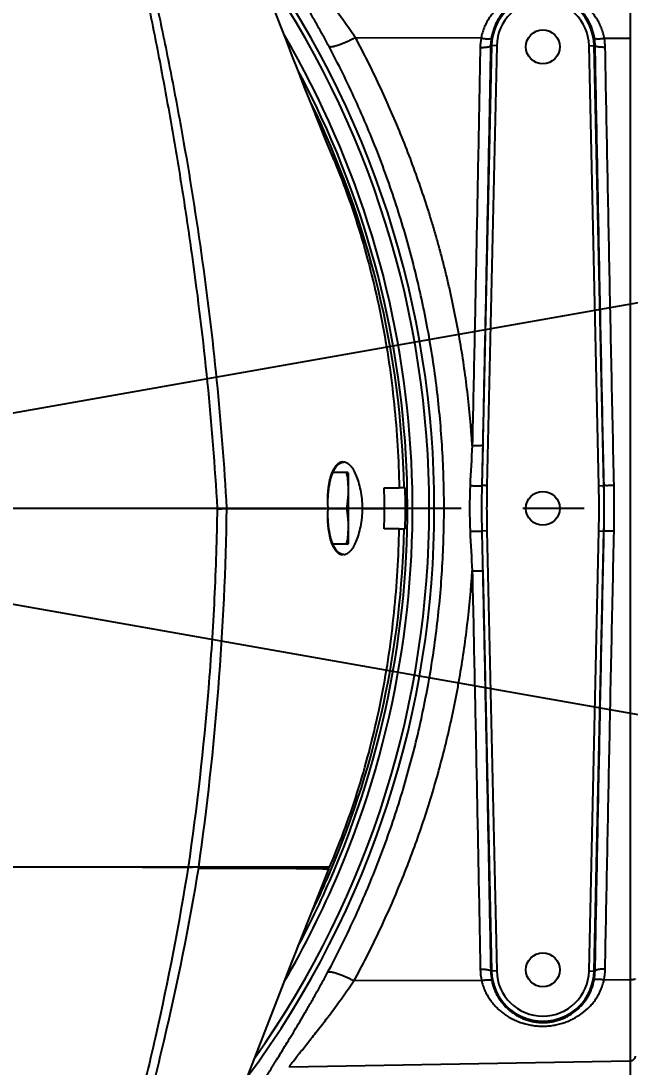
# Model space of a CAD drawing. Header units: millimetres. Extents: x 4086 to 8300, y 123 to 1549.
# Drawn here: x 7741.17 to 7756.03, y 627.6 to 653.1 of the extents above; entities that cross this region are included whole.
import ezdxf

# ---------------------------------------------------------------- set-up
doc = ezdxf.new("R2010")
doc.units = ezdxf.units.MM
doc.linetypes.add('CENTER', pattern=[0.6, 0.375, -0.075, 0.075, -0.075])
for name, color, linetype in [('中心线', 7, 'Continuous'), ('外形图', 7, 'Continuous'), ('尺寸标注', 7, 'Continuous'), ('运动范围', 7, 'Continuous')]:
    doc.layers.add(name, color=color, linetype=linetype)
doc.styles.add('思源黑', font='SourceHanSansCN-Normal.ttf')
doc.dimstyles.new('尺寸标注_1_4比例', dxfattribs={"dimtxt": 7, "dimasz": 6, "dimexe": 2, "dimexo": 1.5, "dimgap": 1, "dimtad": 1, "dimdec": 1, "dimlfac": 4, "dimdsep": 46, "dimtxsty": '思源黑', "dimcen": 0.09, "dimadec": 0, "dimazin": 0, "dimtp": 0.01, "dimtm": 0.01, "dimtfac": 1, "dimtdec": 1, "dimtofl": 0, "dimtmove": 0, "dimatfit": 3, "dimfxl": 1, "dimtolj": 1, "dimarcsym": 0})

# ---------------------------------------------------------------- blocks, each defined once
blk = doc.blocks.new('*D992')
at = {"layer": 'Defpoints', "color": 0}
for p in [(7645.229, 641.211), (7660.171, 641.211), (7727.758, 641.211), (7952.406, 601.599), (7690.663, 584.809)]:
    blk.add_point(p, dxfattribs=at)
at = {"layer": '尺寸标注', "color": 0, "lineweight": -2}
blk.add_line((7661.671, 641.211), (7662.252, 641.211), dxfattribs=at)
blk.add_arc((7727.758, 641.211), 67.507, 185.09413, 344.90587, dxfattribs=at)
at = {"layer": '尺寸标注', "color": 0}
for points in [[(7661.517, 635.261), (7659.519, 635.172), (7660.252, 641.211)], [(7793.912, 623.414), (7791.96, 623.849), (7794.24, 629.488)]]:
    blk.add_solid(points, dxfattribs=at)
at = {"layer": '尺寸标注', "color": 0, "insert": (7727.758, 578.414), "char_height": 7, "attachment_point": 5, "style": '思源黑'}
blk.add_mtext('\\A1;+\\A1;170%%d', dxfattribs=at)
blk = doc.blocks.new('*D993')
at = {"layer": 'Defpoints', "color": 0}
for p in [(7690.62, 697.68), (7952.412, 680.804), (7645.229, 641.211), (7664.809, 641.211), (7727.758, 641.211)]:
    blk.add_point(p, dxfattribs=at)
at = {"layer": '尺寸标注', "color": 0, "lineweight": -2}
blk.add_arc((7727.758, 641.211), 67.588, 15.08339, 174.91199, dxfattribs=at)
at = {"layer": '尺寸标注', "color": 0}
for points in [[(7792.042, 658.581), (7793.994, 659.016), (7794.32, 652.942)], [(7659.438, 647.249), (7661.436, 647.16), (7660.171, 641.211)]]:
    blk.add_solid(points, dxfattribs=at)
at = {"layer": '尺寸标注', "color": 0, "insert": (7727.758, 713.509), "char_height": 7, "attachment_point": 5, "style": '思源黑'}
blk.add_mtext('\\A1;-\\A1;170%%d', dxfattribs=at)

msp = doc.modelspace()

# ---------------------------------------------------------------- linework, layer by layer
at = {"layer": '中心线', "linetype": 'CENTER', "ltscale": 20}
msp.add_line((7979.909, 641.2169), (7475.7605, 641.2169), dxfattribs=at)
at = {"layer": '外形图'}
for p, q in [((7756.0275, 655.6919), (7756.0275, 626.7418)), ((7752.3933, 652.6786), (7749.3298, 652.6887)), ((7756.0275, 652.6666), (7755.4012, 652.6687)), ((7752.6485, 652.4946), (7752.4105, 641.7715)), ((7752.7734, 652.4919), (7752.5354, 641.7688)), ((7752.7734, 652.4919), (7752.6265, 652.4951)), ((7755.0272, 652.4919), (7755.175, 652.4951)), ((7755.2652, 641.7687), (7755.0272, 652.4919)), ((7755.3902, 641.7715), (7755.1522, 652.4946)), ((7752.4317, 642.7569), (7752.4105, 641.7715)), ((7749.1469, 642.0919), (7748.7783, 642.0919)), ((7749.1503, 642.0789), (7749.1469, 642.0919)), ((7749.1503, 642.0789), (7749.1503, 640.3548)), ((7750.0294, 641.7169), (7750.3953, 641.7169)), ((7750.5424, 641.7169), (7750.3953, 641.7169)), ((7755.2652, 641.7687), (7755.3902, 641.7715)), ((7755.3913, 641.7715), (7755.3902, 641.7715)), ((7745.9557, 641.2169), (7735.6624, 641.2169)), ((7746.1835, 641.2169), (7749.114, 641.2169)), ((7749.5037, 641.2169), (7750.0401, 641.2169)), ((7750.3953, 640.7169), (7750.0294, 640.7169)), ((7750.3953, 640.7169), (7750.5424, 640.7169)), ((7752.5354, 640.665), (7752.4105, 640.6622)), ((7752.5354, 640.665), (7752.7734, 629.9418)), ((7755.0272, 629.9418), (7755.2652, 640.665)), ((7755.1522, 629.9391), (7755.3902, 640.6622)), ((7755.2652, 640.665), (7755.3902, 640.6622)), ((7755.3911, 640.6622), (7755.3902, 640.6622)), ((7749.1469, 640.3419), (7748.7783, 640.3419)), ((7749.1469, 640.3419), (7749.148, 640.3462)), ((7749.148, 640.3462), (7749.1492, 640.3505)), ((7749.1492, 640.3505), (7749.1503, 640.3548)), ((7752.4319, 639.6898), (7752.6485, 629.9391)), ((7748.6992, 632.4669), (7748.8061, 632.7281)), ((7748.6892, 632.4669), (7734.0713, 632.4669)), ((7744.1321, 632.4669), (7745.3556, 632.4669)), ((7747.0686, 632.4669), (7748.6992, 632.4669)), ((7748.68, 632.4197), (7748.6893, 632.4669)), ((7752.7734, 629.9418), (7752.628, 629.9386)), ((7755.0272, 629.9418), (7755.1736, 629.9386)), ((7752.4045, 629.7072), (7749.2923, 629.6959)), ((7756.0275, 629.7204), (7755.3905, 629.7181)), ((7756.0275, 627.7418), (7747.7234, 627.5969))]:
    msp.add_line(p, q, dxfattribs=at)
for points in [[(7748.8061, 649.7056), (7748.6169, 650.1687), (7748.4349, 650.6177), (7748.2618, 651.0486), (7748.0968, 651.4627), (7747.9393, 651.8616), (7747.7884, 652.2468), (7747.643, 652.62), (7747.5019, 652.9838), (7747.3639, 653.3403), (7747.2299, 653.6875), (7747.1012, 654.0212), (7746.9787, 654.3392), (7746.8621, 654.6421), (7746.7509, 654.9315), (7746.6446, 655.2087), (7746.5431, 655.4742), (7746.4464, 655.7278), (7746.3547, 655.9697), (7746.2679, 656.1995), (7746.1865, 656.4158), (7746.1106, 656.6183)], [(7746.7073, 627.387), (7746.8197, 627.6799), (7747.7817, 630.1697), (7748.68, 632.4198)]]:
    msp.add_lwpolyline(points, dxfattribs=at)
for centre in [(7753.9003, 652.4669), (7753.9003, 641.2169), (7753.9003, 629.9669)]:
    msp.add_circle(centre, 0.4125, dxfattribs=at)
for centre, radius, start, end in [((7727.9003, 641.2169), 23.3524, 323.61323, 36.38561), ((7727.9003, 641.2169), 23.2275, 324.77984, 35.227), ((7753.9003, 652.4669), 1.2521, 1.27146, 178.72854), ((7753.9003, 652.4669), 1.1272, 1.27146, 178.72854), ((7727.9003, 641.2169), 22.8218, 337.04853, 30.339), ((7753.8935, 652.425), 1.5215, 170.40609, 178.91857), ((7753.901, 652.4719), 1.2747, 170.4536, 178.9575), ((7753.9006, 652.4719), 1.2747, 1.0433, 9.17041), ((7753.8992, 652.425), 1.5216, 1.08221, 9.21585), ((7727.9003, 641.2169), 22.6968, 337.05032, 28.08051), ((7727.9003, 641.2169), 22.6214, 1.26651, 26.07635), ((7802.3517, 639.5426), 50.2768, 176.33992, 177.45982), ((7749.6833, 641.6938), 0.9889, 156.24134, 157.9456), ((7745.5269, 641.5373), 3.6297, 7.48154, 8.78829), ((7720.1045, 640.8228), 29.9382, 0.75425, 1.71138), ((7727.9003, 641.2169), 22.6476, 358.73496, 1.26504), ((7764.5709, 641.2189), 12.4589, 177.46056, 182.58046), ((7777.3999, 641.2166), 24.9955, 178.72792, 181.27088), ((7730.4001, 641.2169), 24.8712, 358.72854, 1.27146), ((7730.4, 641.2169), 24.9963, 358.72854, 1.27146), ((7730.1641, 641.2214), 25.2333, 358.73018, 1.24922), ((7730.4381, 641.2189), 25.2048, 358.72306, 1.25642), ((7720.1045, 641.6109), 29.9382, 358.28862, 359.24575), ((7727.9003, 641.2169), 22.6214, 337.05424, 358.73349), ((7802.1124, 642.9104), 50.0384, 182.58005, 183.68924), ((7749.6826, 640.7397), 0.9881, 202.05543, 203.76094), ((7745.5269, 640.8964), 3.6297, 351.21171, 352.51846), ((7727.9003, 641.2169), 22.8218, 329.68117, 337.04805), ((7727.9003, 641.2169), 22.6968, 331.97271, 337.04983), ((7727.9003, 641.2169), 22.6214, 334.06962, 337.05376), ((7753.882, 630.0119), 1.5086, 181.06946, 191.65383), ((7753.9017, 629.9614), 1.2739, 181.02323, 191.55338), ((7753.9003, 629.9669), 1.2521, 181.27146, 358.72854), ((7753.9003, 629.9669), 1.1272, 181.27146, 358.72854), ((7753.8999, 629.9614), 1.2739, 348.8624, 358.97627), ((7753.9108, 630.012), 1.5086, 348.76537, 358.93012)]:
    msp.add_arc(centre, radius, start, end, dxfattribs=at)
for points, knots in [([(7740.5362, 662.1496), (7740.7234, 662.0931), (7741.009, 661.9812), (7741.3762, 661.7611), (7741.6712, 661.5247), (7741.9742, 661.1963), (7742.2755, 660.7512), (7742.5597, 660.1882), (7742.7742, 659.6526), (7742.9399, 659.1924), (7743.1033, 658.7148), (7743.2985, 658.1079), (7743.5175, 657.3696), (7743.7938, 656.3728), (7744.114, 655.1152), (7744.4638, 653.5949), (7744.783, 652.0658), (7745.1708, 650.0178), (7745.5862, 647.4442), (7745.9643, 644.3383), (7746.1264, 642.2581), (7746.1835, 641.2169)], [0, 0, 0, 0, 0.0263132, 0.0409617, 0.0574863, 0.0770058, 0.1008637, 0.1295655, 0.1617146, 0.1784516, 0.1953936, 0.2296437, 0.2642331, 0.2990144, 0.3688452, 0.4388497, 0.5089314, 0.5790488, 0.719333, 0.8596601, 1, 1, 1, 1]), ([(7740.3326, 661.8511), (7740.4282, 661.8239), (7740.6235, 661.7614), (7740.9195, 661.6425), (7741.2273, 661.4836), (7741.5492, 661.2666), (7741.8143, 661.0239), (7742.0243, 660.7763), (7742.1857, 660.5469), (7742.3399, 660.2813), (7742.5379, 659.8751), (7742.7086, 659.434), (7742.8664, 658.9744), (7743.021, 658.4993), (7743.205, 657.8966), (7743.4103, 657.1642), (7743.6687, 656.1766), (7743.9677, 654.932), (7744.2949, 653.4287), (7744.5946, 651.9178), (7744.8698, 650.4014), (7745.1214, 648.8803), (7745.424, 646.8466), (7745.7358, 644.2945), (7745.8984, 642.2436), (7745.9549, 641.2169)], [0, 0, 0, 0, 0.0135008, 0.0278092, 0.0432562, 0.0604471, 0.0803713, 0.0918113, 0.1044718, 0.1184023, 0.1334537, 0.1657748, 0.182519, 0.199435, 0.2335946, 0.2680577, 0.3026861, 0.3721761, 0.4418196, 0.5115318, 0.5812764, 0.6510406, 0.72082, 0.8604033, 1, 1, 1, 1]), ([(7748.6838, 652.4732), (7748.6377, 652.5597), (7748.5454, 652.7306), (7748.4059, 652.9829), (7748.2675, 653.2281), (7748.1311, 653.4649), (7747.9977, 653.6921), (7747.8687, 653.9083), (7747.7451, 654.1123), (7747.6285, 654.3026), (7747.5204, 654.4776), (7747.4363, 654.6133), (7747.3746, 654.713), (7747.3329, 654.7807), (7747.2945, 654.8433), (7747.2597, 654.9007), (7747.2287, 654.9525), (7747.2017, 654.9986), (7747.1788, 655.0389), (7747.1602, 655.073), (7747.1477, 655.0977), (7747.14, 655.1144), (7747.1358, 655.1245), (7747.1327, 655.1329), (7747.131, 655.139), (7747.1302, 655.1431), (7747.13, 655.1456), (7747.1301, 655.1476), (7747.1303, 655.1488), (7747.1305, 655.1493)], [0, 0, 0, 0, 0.0949236, 0.1881815, 0.2792786, 0.3677099, 0.4529512, 0.5344708, 0.6116862, 0.6839695, 0.7506587, 0.8110206, 0.8385931, 0.8643022, 0.8880506, 0.9097382, 0.92927, 0.9465671, 0.9615474, 0.9741229, 0.9842382, 0.9883729, 0.9918935, 0.9948017, 0.9971034, 0.9980318, 0.9988174, 0.9994682, 1, 1, 1, 1]), ([(7749.3298, 652.6887), (7749.2839, 652.7555), (7749.1921, 652.8877), (7749.0536, 653.083), (7748.9156, 653.2734), (7748.7791, 653.4582), (7748.645, 653.6367), (7748.5141, 653.8079), (7748.3876, 653.9709), (7748.2669, 654.1246), (7748.1535, 654.2678), (7748.0643, 654.3799), (7747.998, 654.4633), (7747.9526, 654.5205), (7747.9105, 654.5738), (7747.8719, 654.623), (7747.8373, 654.6677), (7747.8068, 654.7078), (7747.7808, 654.7429), (7747.7595, 654.7729), (7747.745, 654.7947), (7747.736, 654.8094), (7747.7311, 654.8182), (7747.7274, 654.8256), (7747.7253, 654.8309), (7747.7243, 654.8345), (7747.7239, 654.837), (7747.724, 654.8388), (7747.7244, 654.8397)], [0, 0, 0, 0, 0.0904721, 0.1797161, 0.2673621, 0.3530224, 0.4362783, 0.5166673, 0.593662, 0.6666508, 0.7349248, 0.7976501, 0.8266363, 0.8538669, 0.8792038, 0.9025023, 0.9236153, 0.9424009, 0.9587199, 0.9724399, 0.9834508, 0.9879186, 0.9916872, 0.9947565, 0.9971346, 0.9980728, 0.9988528, 1, 1, 1, 1]), ([(7755.4012, 652.6687), (7755.3935, 652.7118), (7755.3738, 652.7969), (7755.3317, 652.9203), (7755.2784, 653.0379), (7755.2146, 653.149), (7755.1412, 653.2529), (7755.0591, 653.3493), (7754.9691, 653.4381), (7754.8718, 653.519), (7754.7675, 653.5916), (7754.6569, 653.6559), (7754.5404, 653.7114), (7754.4185, 653.7576), (7754.3133, 653.7881), (7754.2273, 653.8076), (7754.1618, 653.8197), (7754.0956, 653.8291), (7754.0289, 653.8358), (7753.9619, 653.8398), (7753.8948, 653.8412), (7753.8277, 653.8399), (7753.7609, 653.8359), (7753.6944, 653.8291), (7753.6069, 653.8166), (7753.4993, 653.7947), (7753.3738, 653.7584), (7753.253, 653.7126), (7753.1374, 653.6579), (7753.0277, 653.5944), (7752.9242, 653.5227), (7752.8273, 653.4428), (7752.7376, 653.355), (7752.6557, 653.2595), (7752.5822, 653.1564), (7752.5181, 653.0462), (7752.4642, 652.9293), (7752.4215, 652.8064), (7752.4013, 652.7216), (7752.3933, 652.6786)], [0, 0, 0, 0, 0.0318316, 0.0633599, 0.0945875, 0.1255471, 0.1562954, 0.1869044, 0.2174562, 0.2480446, 0.2787604, 0.3096853, 0.3408956, 0.3724407, 0.4043285, 0.420395, 0.4365313, 0.4527256, 0.4689626, 0.485224, 0.5014915, 0.5177467, 0.5339705, 0.5501447, 0.5662551, 0.5982346, 0.6298542, 0.6611047, 0.6920194, 0.7226597, 0.7531069, 0.7834521, 0.8137894, 0.8442105, 0.8748004, 0.905632, 0.9367601, 0.9682156, 1, 1, 1, 1]), ([(7755.159, 652.6751), (7755.1528, 652.7132), (7755.1371, 652.7885), (7755.1039, 652.8981), (7755.0618, 653.0029), (7755.0113, 653.1024), (7754.9531, 653.1961), (7754.8876, 653.2839), (7754.8153, 653.3654), (7754.7363, 653.4404), (7754.6509, 653.5087), (7754.5593, 653.57), (7754.4614, 653.6237), (7754.3576, 653.6694), (7754.2483, 653.7061), (7754.1342, 653.733), (7754.0167, 653.7495), (7753.8975, 653.7548), (7753.7787, 653.7488), (7753.6622, 653.732), (7753.5494, 653.7048), (7753.4416, 653.6683), (7753.3393, 653.6232), (7753.2114, 653.5529), (7753.0649, 653.446), (7752.9389, 653.3165), (7752.852, 653.2011), (7752.7937, 653.1082), (7752.7429, 653.0095), (7752.7003, 652.9054), (7752.6665, 652.7963), (7752.6504, 652.7214), (7752.644, 652.6833)], [0, 0, 0, 0, 0.0322408, 0.0640521, 0.0954329, 0.1264076, 0.1570415, 0.1874237, 0.2176592, 0.247876, 0.2782099, 0.3087945, 0.3397687, 0.3712495, 0.4032989, 0.435898, 0.4689306, 0.5021605, 0.5352973, 0.5680671, 0.6002948, 0.63191, 0.6629457, 0.6934971, 0.7536196, 0.8134421, 0.8435924, 0.8740316, 0.9048463, 0.9360983, 0.9678181, 1, 1, 1, 1]), ([(7749.3298, 652.6887), (7749.2908, 652.6687), (7749.2142, 652.6308), (7749.1187, 652.587), (7749.0453, 652.5557), (7748.9937, 652.5349), (7748.9449, 652.5164), (7748.8993, 652.5004), (7748.8572, 652.487), (7748.819, 652.4764), (7748.7849, 652.4685), (7748.7592, 652.4641), (7748.7409, 652.4621), (7748.7291, 652.4615), (7748.7184, 652.4615), (7748.709, 652.4623), (7748.7008, 652.4639), (7748.6938, 652.4661), (7748.6881, 652.4692), (7748.685, 652.4718), (7748.6838, 652.4732)], [0, 0, 0, 0, 0.1895231, 0.3696759, 0.454491, 0.5349219, 0.6103608, 0.6802472, 0.7440753, 0.8014046, 0.8518722, 0.8952153, 0.9141744, 0.9313222, 0.9466797, 0.9602933, 0.9722464, 0.9826786, 0.9918152, 1, 1, 1, 1]), ([(7752.1774, 642.7521), (7752.1496, 643.1878), (7752.0703, 644.0573), (7751.9124, 645.1368), (7751.7714, 645.8864), (7751.6823, 646.3125), (7751.6112, 646.631), (7751.5358, 646.9483), (7751.4561, 647.2645), (7751.3723, 647.5793), (7751.284, 647.8928), (7751.1915, 648.2048), (7751.0627, 648.6187), (7750.8915, 649.1323), (7750.6702, 649.7425), (7750.3545, 650.547), (7749.9212, 651.5363), (7749.5336, 652.3082), (7749.3298, 652.6887)], [0, 0, 0, 0, 0.1257554, 0.2513472, 0.3140745, 0.3454185, 0.376748, 0.4080629, 0.4393628, 0.4706469, 0.5019138, 0.5331604, 0.5643851, 0.6267675, 0.6890718, 0.7513151, 0.8756824, 1, 1, 1, 1]), ([(7752.3933, 652.6786), (7752.409, 652.676), (7752.4399, 652.6714), (7752.485, 652.6665), (7752.5269, 652.6636), (7752.5591, 652.6631), (7752.5821, 652.6639), (7752.5968, 652.665), (7752.6098, 652.6667), (7752.6208, 652.6689), (7752.6298, 652.6716), (7752.6359, 652.6745), (7752.6396, 652.677), (7752.6417, 652.679), (7752.6432, 652.6811), (7752.6438, 652.6826), (7752.644, 652.6833)], [0, 0, 0, 0, 0.1856825, 0.364278, 0.5294831, 0.6755664, 0.7398871, 0.7976975, 0.8485957, 0.8923067, 0.928737, 0.958092, 0.9703487, 0.9812094, 0.9909596, 1, 1, 1, 1]), ([(7755.4012, 652.6687), (7755.3859, 652.6664), (7755.3558, 652.6623), (7755.312, 652.6579), (7755.2714, 652.6555), (7755.2404, 652.6552), (7755.2183, 652.6562), (7755.2041, 652.6574), (7755.1916, 652.6591), (7755.1811, 652.6612), (7755.1725, 652.6639), (7755.1666, 652.6666), (7755.1631, 652.6691), (7755.1611, 652.6709), (7755.1597, 652.6729), (7755.1591, 652.6744), (7755.159, 652.6751)], [0, 0, 0, 0, 0.1874092, 0.3668058, 0.5321215, 0.6778627, 0.7419121, 0.799418, 0.8499998, 0.8933994, 0.9295351, 0.9586163, 0.9707419, 0.9814732, 0.9910931, 1, 1, 1, 1]), ([(7748.6474, 629.8985), (7748.8771, 630.3262), (7749.311, 631.1973), (7749.8817, 632.543), (7750.3703, 633.925), (7750.774, 635.3378), (7751.0907, 636.7758), (7751.3186, 638.2336), (7751.457, 639.7049), (7751.5051, 641.1832), (7751.4623, 642.6614), (7751.3287, 644.1327), (7751.1051, 645.5907), (7750.7928, 647.0292), (7750.3938, 648.442), (7749.9106, 649.8243), (7749.3445, 651.1716), (7748.9128, 652.0443), (7748.6838, 652.4732)], [0, 0, 0, 0, 0.0619727, 0.1241343, 0.1864662, 0.2489497, 0.311566, 0.3743057, 0.4371635, 0.50008, 0.5629792, 0.62581, 0.6885385, 0.7511376, 0.8135782, 0.8758196, 0.93793, 1, 1, 1, 1]), ([(7752.3723, 652.4537), (7752.3647, 652.0529), (7752.3495, 651.2507), (7752.3265, 650.0458), (7752.3031, 648.8378), (7752.2789, 647.6261), (7752.2543, 646.411), (7752.2208, 644.786), (7752.195, 643.5661), (7752.1774, 642.7521)], [0, 0, 0, 0, 0.1239358, 0.2480836, 0.3725669, 0.4974835, 0.6227597, 0.7483032, 1, 1, 1, 1]), ([(7752.3723, 652.4537), (7752.3885, 652.4534), (7752.4205, 652.4533), (7752.4669, 652.4549), (7752.5099, 652.4581), (7752.5428, 652.4623), (7752.5662, 652.4665), (7752.5811, 652.4698), (7752.5941, 652.4734), (7752.605, 652.4772), (7752.6138, 652.4813), (7752.6197, 652.485), (7752.623, 652.4882), (7752.6248, 652.4904), (7752.6261, 652.4927), (7752.6265, 652.4943), (7752.6265, 652.4951)], [0, 0, 0, 0, 0.1845511, 0.3627864, 0.5281735, 0.6747458, 0.7393546, 0.7974461, 0.8485934, 0.8924972, 0.9290411, 0.9584082, 0.970627, 0.9814194, 0.9910739, 1, 1, 1, 1]), ([(7752.6265, 652.4951), (7752.619, 652.0928), (7752.6037, 651.2875), (7752.5807, 650.0781), (7752.5572, 648.8655), (7752.5332, 647.6493), (7752.5085, 646.4296), (7752.475, 644.7984), (7752.4492, 643.5739), (7752.4317, 642.7569)], [0, 0, 0, 0, 0.1239343, 0.2480818, 0.3725666, 0.4974852, 0.622761, 0.7483047, 1, 1, 1, 1]), ([(7755.3913, 641.7715), (7755.3717, 642.6712), (7755.3429, 644.0198), (7755.3056, 645.8163), (7755.2783, 647.1597), (7755.2515, 648.4994), (7755.2256, 649.8347), (7755.2002, 651.1661), (7755.1834, 652.0524), (7755.175, 652.4951)], [0, 0, 0, 0, 0.2517047, 0.3772772, 0.5025852, 0.6275484, 0.7520453, 0.8761454, 1, 1, 1, 1]), ([(7755.4206, 652.4538), (7755.4047, 652.4535), (7755.3737, 652.4536), (7755.3286, 652.4554), (7755.2871, 652.4588), (7755.2554, 652.4629), (7755.2329, 652.4671), (7755.2186, 652.4704), (7755.2061, 652.4739), (7755.1956, 652.4777), (7755.1872, 652.4817), (7755.1816, 652.4853), (7755.1784, 652.4884), (7755.1767, 652.4906), (7755.1755, 652.4928), (7755.1751, 652.4944), (7755.175, 652.4951)], [0, 0, 0, 0, 0.1860677, 0.3648554, 0.5301055, 0.6761332, 0.7404019, 0.7981505, 0.8489811, 0.8926215, 0.9289796, 0.9582602, 0.970478, 0.9812979, 0.991005, 1, 1, 1, 1]), ([(7755.6369, 641.7715), (7755.6172, 642.6678), (7755.5884, 644.0111), (7755.5511, 645.8007), (7755.5238, 647.139), (7755.497, 648.4734), (7755.471, 649.8036), (7755.4456, 651.1298), (7755.4289, 652.0127), (7755.4206, 652.4538)], [0, 0, 0, 0, 0.2517067, 0.3772796, 0.5025861, 0.6275494, 0.7520442, 0.8761442, 1, 1, 1, 1]), ([(7748.8061, 649.7056), (7749.0647, 649.0744), (7749.5191, 647.7846), (7750.005, 645.7921), (7750.301, 643.7632), (7750.382, 642.3988), (7750.3953, 641.7169)], [0, 0, 0, 0, 0.2498787, 0.4999545, 0.7501343, 1, 1, 1, 1]), ([(7752.1774, 642.7521), (7752.1937, 642.7518), (7752.2257, 642.7512), (7752.2651, 642.7508), (7752.2953, 642.7507), (7752.3165, 642.7508), (7752.3364, 642.7509), (7752.3548, 642.7512), (7752.3715, 642.7516), (7752.3864, 642.752), (7752.3994, 642.7526), (7752.4102, 642.7533), (7752.4179, 642.7539), (7752.4229, 642.7545), (7752.4258, 642.7549), (7752.4281, 642.7553), (7752.4299, 642.7558), (7752.431, 642.7562), (7752.4316, 642.7566), (7752.4317, 642.7569)], [0, 0, 0, 0, 0.1915809, 0.3764442, 0.4641259, 0.547508, 0.6257909, 0.6982245, 0.7641157, 0.8228357, 0.873827, 0.91661, 0.950792, 0.9645632, 0.9760854, 0.9853458, 0.9923524, 0.9971597, 1, 1, 1, 1]), ([(7748.7621, 642.094), (7748.7783, 642.1328), (7748.8121, 642.2019), (7748.8674, 642.276), (7748.9102, 642.3131), (7748.934, 642.3289), (7748.9517, 642.3384), (7748.9695, 642.3461), (7748.9848, 642.35), (7748.9967, 642.3534), (7749.0059, 642.3554), (7749.0157, 642.3538), (7749.0215, 642.3504), (7749.0243, 642.3483)], [0, 0, 0, 0, 0.3216426, 0.5867922, 0.7008651, 0.7540398, 0.8050617, 0.8543281, 0.9020943, 0.9258936, 0.9493345, 0.9731282, 1, 1, 1, 1]), ([(7748.7782, 642.0922), (7748.7938, 642.1276), (7748.8264, 642.1911), (7748.8859, 642.2697), (7748.9427, 642.3149), (7748.9894, 642.3351), (7749.0128, 642.3398), (7749.0244, 642.341)], [0, 0, 0, 0, 0.3179291, 0.58407, 0.8055994, 0.9043496, 1, 1, 1, 1]), ([(7749.0244, 642.341), (7749.0259, 642.3411), (7749.0316, 642.3416), (7749.0373, 642.3419), (7749.0415, 642.3419)], [0, 0, 0, 0, 0.270254, 1, 1, 1, 1]), ([(7749.5037, 641.2169), (7749.5016, 641.2928), (7749.4919, 641.4416), (7749.4606, 641.6557), (7749.4146, 641.8505), (7749.3562, 642.0188), (7749.2882, 642.1557), (7749.2129, 642.2581), (7749.1315, 642.3245), (7749.0696, 642.3419), (7749.0415, 642.3419)], [0, 0, 0, 0, 0.176634, 0.3461904, 0.502583, 0.6412853, 0.7595745, 0.856742, 0.9347722, 1, 1, 1, 1]), ([(7748.6581, 641.3297), (7748.6581, 641.3665), (7748.6551, 641.4214), (7748.6534, 641.4943), (7748.656, 641.5653), (7748.6651, 641.6515), (7748.6769, 641.7518), (7748.692, 641.8475), (7748.7168, 641.9621), (7748.7413, 642.0439), (7748.7621, 642.094)], [0, 0, 0, 0, 0.1420562, 0.2124757, 0.2815647, 0.4163148, 0.5469024, 0.6719822, 0.7901267, 1, 1, 1, 1]), ([(7748.6577, 641.3515), (7748.6577, 641.3601), (7748.6568, 641.3773), (7748.6567, 641.4031), (7748.6579, 641.4288), (7748.6589, 641.4628), (7748.661, 641.5049), (7748.6652, 641.5711), (7748.6726, 641.6517), (7748.6884, 641.7732), (7748.715, 641.9122), (7748.7474, 642.0175), (7748.7667, 642.0651)], [0, 0, 0, 0, 0.035664, 0.0711973, 0.106616, 0.1418663, 0.2118178, 0.2809236, 0.4160289, 0.5461252, 0.7876125, 1, 1, 1, 1]), ([(7748.7621, 642.094), (7748.763, 642.0917), (7748.7657, 642.0822), (7748.7669, 642.0724), (7748.7667, 642.0651)], [0, 0, 0, 0, 0.2581334, 1, 1, 1, 1]), ([(7749.1503, 641.6544), (7749.1503, 641.5446), (7749.14, 641.3981), (7749.1197, 641.2531), (7749.114, 641.2169)], [0, 0, 0, 0, 0.7495655, 1, 1, 1, 1]), ([(7752.1243, 641.7709), (7752.142, 641.7704), (7752.1771, 641.7696), (7752.2206, 641.7689), (7752.2545, 641.7685), (7752.2784, 641.7683), (7752.3011, 641.7682), (7752.3221, 641.7682), (7752.3413, 641.7683), (7752.3585, 641.7684), (7752.3714, 641.7687), (7752.3806, 641.7689), (7752.3866, 641.7691), (7752.3919, 641.7694), (7752.3966, 641.7696), (7752.4006, 641.7699), (7752.4039, 641.7702), (7752.4066, 641.7705), (7752.4085, 641.7708), (7752.4097, 641.771), (7752.4103, 641.7713), (7752.4104, 641.7715), (7752.4105, 641.7715)], [0, 0, 0, 0, 0.1853372, 0.3680008, 0.4557386, 0.5397466, 0.6190748, 0.6928261, 0.7601669, 0.8203369, 0.872658, 0.8956878, 0.9165426, 0.9351643, 0.951502, 0.9655117, 0.9771576, 0.9864138, 0.993268, 0.9977379, 0.9991158, 1, 1, 1, 1]), ([(7752.5354, 641.7687), (7752.5274, 641.7689), (7752.5116, 641.7693), (7752.4887, 641.7698), (7752.4675, 641.7703), (7752.4514, 641.7706), (7752.4399, 641.7709), (7752.4326, 641.7711), (7752.4263, 641.7712), (7752.421, 641.7713), (7752.4167, 641.7714), (7752.4139, 641.7715), (7752.4122, 641.7715), (7752.4114, 641.7715), (7752.4108, 641.7715), (7752.4106, 641.7715), (7752.4105, 641.7715)], [0, 0, 0, 0, 0.19298, 0.3787063, 0.5501999, 0.7010154, 0.7668611, 0.8254846, 0.8763337, 0.9189295, 0.9528708, 0.9778381, 0.9868793, 0.9935962, 0.9979723, 1, 1, 1, 1]), ([(7752.5354, 641.7688), (7752.5334, 641.6768), (7752.5303, 641.4928), (7752.5287, 641.2169), (7752.5302, 640.9409), (7752.5333, 640.757), (7752.5354, 640.665)], [0, 0, 0, 0, 0.2499998, 0.5000002, 0.7500002, 1, 1, 1, 1]), ([(7755.6369, 641.7715), (7755.621, 641.7712), (7755.5899, 641.7706), (7755.5516, 641.77), (7755.5224, 641.7697), (7755.5019, 641.7695), (7755.4828, 641.7694), (7755.4651, 641.7694), (7755.449, 641.7694), (7755.4347, 641.7695), (7755.4223, 641.7696), (7755.4132, 641.7698), (7755.4069, 641.77), (7755.4031, 641.7702), (7755.3997, 641.7704), (7755.3969, 641.7706), (7755.3947, 641.7708), (7755.3931, 641.771), (7755.3921, 641.7712), (7755.3915, 641.7713), (7755.3914, 641.7714), (7755.3913, 641.7715)], [0, 0, 0, 0, 0.1937325, 0.3796849, 0.4675925, 0.551032, 0.6292363, 0.7014865, 0.767119, 0.8255311, 0.8761873, 0.9186248, 0.9366381, 0.9524585, 0.9660516, 0.9773883, 0.986447, 0.9932157, 0.9977011, 0.9991079, 1, 1, 1, 1]), ([(7745.9557, 641.2169), (7745.9453, 640.485), (7745.8984, 639.0214), (7745.7049, 636.0996), (7745.4585, 633.9155), (7745.2469, 632.4669)], [0, 0, 0, 0, 0.2499851, 0.4999764, 1, 1, 1, 1]), ([(7746.1831, 641.2169), (7746.1631, 639.7537), (7746.0219, 636.828), (7745.7042, 633.9164), (7745.4989, 632.4673)], [0, 0, 0, 0, 0.4999473, 1, 1, 1, 1]), ([(7745.9553, 641.2113), (7745.961, 641.2098), (7745.9728, 641.2075), (7745.9963, 641.208), (7746.0251, 641.2077), (7746.0584, 641.2085), (7746.0897, 641.2098), (7746.1182, 641.2115), (7746.1434, 641.2135), (7746.1647, 641.2159), (7746.1777, 641.2176), (7746.1835, 641.2169)], [0, 0, 0, 0, 0.0780622, 0.1557568, 0.3085132, 0.4551603, 0.5927227, 0.7184103, 0.8296808, 0.9243055, 1, 1, 1, 1]), ([(7748.7621, 640.3397), (7748.7413, 640.3898), (7748.7074, 640.5027), (7748.68, 640.6515), (7748.6651, 640.7824), (7748.6556, 640.8866), (7748.6506, 640.9941), (7748.6545, 641.0668), (7748.6581, 641.1033)], [0, 0, 0, 0, 0.2101451, 0.4534931, 0.5843202, 0.7190902, 0.8579557, 1, 1, 1, 1]), ([(7748.6605, 641.2169), (7748.6596, 641.2393), (7748.6586, 641.273), (7748.6583, 641.3123), (7748.6581, 641.3347), (7748.6576, 641.3459), (7748.6577, 641.3515)], [0, 0, 0, 0, 0.5008992, 0.7507891, 0.8754927, 1, 1, 1, 1]), ([(7748.6577, 641.0815), (7748.6576, 641.0871), (7748.6581, 641.0984), (7748.6583, 641.1209), (7748.6586, 641.1604), (7748.6596, 641.1943), (7748.6605, 641.2169)], [0, 0, 0, 0, 0.1245023, 0.2492028, 0.4990915, 1, 1, 1, 1]), ([(7749.0415, 640.0919), (7749.0696, 640.0919), (7749.1315, 640.1092), (7749.2129, 640.1756), (7749.2882, 640.278), (7749.3562, 640.4149), (7749.4146, 640.5832), (7749.4606, 640.778), (7749.4919, 640.9922), (7749.5016, 641.1409), (7749.5037, 641.2169)], [0, 0, 0, 0, 0.0652278, 0.143258, 0.2404255, 0.3587147, 0.497417, 0.6538096, 0.823366, 1, 1, 1, 1]), ([(7749.114, 641.2169), (7749.1197, 641.1806), (7749.14, 641.0356), (7749.1503, 640.8891), (7749.1503, 640.7794)], [0, 0, 0, 0, 0.2504346, 1, 1, 1, 1]), ([(7748.7667, 640.3686), (7748.7474, 640.4162), (7748.715, 640.5214), (7748.6823, 640.6923), (7748.6673, 640.8307), (7748.661, 640.9282), (7748.659, 640.9703), (7748.6579, 641.0043), (7748.6567, 641.0299), (7748.6568, 641.0557), (7748.6577, 641.0729), (7748.6577, 641.0815)], [0, 0, 0, 0, 0.2124104, 0.4539043, 0.7190614, 0.7881692, 0.8581237, 0.8933759, 0.928797, 0.964333, 1, 1, 1, 1]), ([(7748.8061, 632.7281), (7749.0647, 633.3593), (7749.5191, 634.6491), (7750.005, 636.6416), (7750.301, 638.6705), (7750.382, 640.0349), (7750.3953, 640.7169)], [0, 0, 0, 0, 0.2498787, 0.4999545, 0.7501344, 1, 1, 1, 1]), ([(7752.1247, 640.6579), (7752.1423, 640.6583), (7752.1773, 640.6591), (7752.2207, 640.66), (7752.2545, 640.6607), (7752.2784, 640.6611), (7752.3009, 640.6615), (7752.322, 640.6618), (7752.3411, 640.6621), (7752.3583, 640.6623), (7752.3733, 640.6624), (7752.3842, 640.6625), (7752.3918, 640.6625), (7752.3965, 640.6625), (7752.4005, 640.6625), (7752.4039, 640.6625), (7752.4066, 640.6625), (7752.4084, 640.6624), (7752.4094, 640.6623), (7752.41, 640.6623), (7752.4104, 640.6623), (7752.4106, 640.6622), (7752.4106, 640.6622)], [0, 0, 0, 0, 0.18503, 0.3674094, 0.4550323, 0.5389531, 0.6182274, 0.6919637, 0.7593322, 0.8195751, 0.8720151, 0.9160626, 0.9347805, 0.9512226, 0.9653426, 0.9771009, 0.9864654, 0.9934107, 0.9959707, 0.9979208, 0.9992618, 1, 1, 1, 1]), ([(7752.4105, 640.6622), (7752.4123, 640.5812), (7752.416, 640.4191), (7752.4213, 640.176), (7752.4266, 639.9329), (7752.4303, 639.7709), (7752.4321, 639.6898)], [0, 0, 0, 0, 0.2499942, 0.4999966, 0.7499962, 1, 1, 1, 1]), ([(7755.1736, 629.9386), (7755.1901, 630.8246), (7755.2155, 632.1561), (7755.2505, 633.9344), (7755.2773, 635.2746), (7755.3048, 636.618), (7755.3327, 637.9642), (7755.3615, 639.3125), (7755.3811, 640.2121), (7755.3911, 640.6622)], [0, 0, 0, 0, 0.2478456, 0.3724888, 0.4974892, 0.6227787, 0.7483169, 0.8740872, 1, 1, 1, 1]), ([(7755.6367, 640.6572), (7755.6208, 640.6575), (7755.5897, 640.6582), (7755.5446, 640.6592), (7755.503, 640.6601), (7755.4712, 640.6607), (7755.4488, 640.6612), (7755.4344, 640.6615), (7755.422, 640.6617), (7755.4117, 640.6619), (7755.4043, 640.662), (7755.3995, 640.6621), (7755.3967, 640.6622), (7755.3945, 640.6622), (7755.3929, 640.6622), (7755.3918, 640.6622), (7755.3913, 640.6622), (7755.3911, 640.6622)], [0, 0, 0, 0, 0.1938732, 0.3799689, 0.5514486, 0.7020119, 0.7676852, 0.8261264, 0.8767974, 0.9192318, 0.953039, 0.9666069, 0.9779076, 0.9869152, 0.9936091, 0.9979737, 1, 1, 1, 1]), ([(7755.4191, 629.9838), (7755.4356, 630.8656), (7755.461, 632.1909), (7755.496, 633.9609), (7755.5228, 635.2948), (7755.5502, 636.6319), (7755.5782, 637.9718), (7755.6069, 639.3138), (7755.6267, 640.2092), (7755.6367, 640.6572)], [0, 0, 0, 0, 0.2478474, 0.3724906, 0.4974906, 0.6227799, 0.748317, 0.8740868, 1, 1, 1, 1]), ([(7748.7621, 640.3397), (7748.763, 640.3421), (7748.7657, 640.3515), (7748.7669, 640.3613), (7748.7667, 640.3686)], [0, 0, 0, 0, 0.2581334, 1, 1, 1, 1]), ([(7749.0243, 640.0854), (7749.018, 640.0855), (7749.0094, 640.0801), (7748.9966, 640.0792), (7748.9876, 640.0819), (7748.9788, 640.0853), (7748.9667, 640.0893), (7748.9515, 640.0951), (7748.934, 640.1049), (7748.9102, 640.1206), (7748.8811, 640.1458), (7748.8484, 640.1832), (7748.8049, 640.2465), (7748.7783, 640.3009), (7748.7621, 640.3397)], [0, 0, 0, 0, 0.0488876, 0.0723173, 0.0960789, 0.120456, 0.1446685, 0.1936332, 0.2447942, 0.298034, 0.4121951, 0.5384295, 0.6781057, 1, 1, 1, 1]), ([(7749.0243, 640.0927), (7749.0128, 640.0939), (7748.9894, 640.0986), (7748.9427, 640.1188), (7748.8859, 640.164), (7748.8264, 640.2426), (7748.7938, 640.3061), (7748.7782, 640.3415)], [0, 0, 0, 0, 0.0956506, 0.1944009, 0.4159287, 0.6820705, 1, 1, 1, 1]), ([(7749.0415, 640.0919), (7749.0373, 640.0919), (7749.0316, 640.0921), (7749.0259, 640.0926), (7749.0243, 640.0927)], [0, 0, 0, 0, 0.7297253, 1, 1, 1, 1]), ([(7749.2923, 629.6959), (7749.4999, 630.0766), (7749.895, 630.8504), (7750.4242, 632.043), (7750.8888, 633.2654), (7751.2869, 634.5139), (7751.562, 635.5724), (7751.7242, 636.3211), (7751.8083, 636.7512), (7751.9258, 637.3987), (7752.0695, 638.3768), (7752.1496, 639.252), (7752.1777, 639.6907)], [0, 0, 0, 0, 0.1240811, 0.2484729, 0.3731503, 0.498087, 0.6232564, 0.6859258, 0.7172796, 0.7486456, 0.8742273, 1, 1, 1, 1]), ([(7752.1777, 639.6907), (7752.1939, 639.6911), (7752.2259, 639.6917), (7752.2653, 639.6923), (7752.2956, 639.6926), (7752.3168, 639.6927), (7752.3366, 639.6928), (7752.355, 639.6928), (7752.3718, 639.6927), (7752.3867, 639.6925), (7752.3996, 639.6922), (7752.4091, 639.692), (7752.4156, 639.6917), (7752.4197, 639.6915), (7752.4231, 639.6913), (7752.426, 639.691), (7752.4284, 639.6908), (7752.4301, 639.6905), (7752.4312, 639.6903), (7752.4317, 639.69), (7752.4319, 639.6899), (7752.4319, 639.6898)], [0, 0, 0, 0, 0.1918786, 0.3770311, 0.464847, 0.5483526, 0.6267451, 0.6992712, 0.7652346, 0.8240024, 0.8750118, 0.9177764, 0.9359375, 0.9518925, 0.9656057, 0.9770472, 0.9861958, 0.9930417, 0.9975992, 0.9990485, 1, 1, 1, 1]), ([(7752.1777, 639.6907), (7752.1866, 639.2833), (7752.2042, 638.469), (7752.2299, 637.2486), (7752.255, 636.0304), (7752.288, 634.4112), (7752.328, 632.396), (7752.3587, 630.786), (7752.3737, 629.9838)], [0, 0, 0, 0, 0.125928, 0.2516615, 0.3771706, 0.502442, 0.7520704, 1, 1, 1, 1]), ([(7752.4319, 639.6898), (7752.4408, 639.2805), (7752.4584, 638.4626), (7752.4841, 637.2366), (7752.5093, 636.0128), (7752.5422, 634.3863), (7752.5822, 632.3618), (7752.613, 630.7445), (7752.628, 629.9386)], [0, 0, 0, 0, 0.1259281, 0.251662, 0.3771722, 0.5024436, 0.7520721, 1, 1, 1, 1]), ([(7745.248, 632.4669), (7745.024, 631.0818), (7744.6247, 629.0157), (7743.9712, 626.2997), (7743.4039, 624.3029), (7742.8861, 622.5225), (7742.173, 621.1124), (7741.1494, 620.6269), (7740.5772, 620.5312), (7740.3138, 620.4915)], [0, 0, 0, 0, 0.3076479, 0.460868, 0.6129192, 0.7612082, 0.8726041, 0.9415832, 1, 1, 1, 1]), ([(7745.5004, 632.4492), (7745.265, 631.037), (7744.8436, 628.9317), (7744.1408, 626.1687), (7743.5314, 624.148), (7742.9363, 622.3453), (7742.2307, 620.96), (7741.308, 620.3441), (7740.7586, 620.2307), (7740.513, 620.1911)], [0, 0, 0, 0, 0.3105598, 0.4652127, 0.6185721, 0.7675031, 0.8795797, 0.9460302, 1, 1, 1, 1]), ([(7745.5004, 632.4492), (7745.8414, 632.4486), (7746.3443, 632.4476), (7746.9996, 632.4457), (7747.4537, 632.4443), (7747.868, 632.4411), (7748.1848, 632.4396), (7748.4022, 632.4333), (7748.5365, 632.4363), (7748.6138, 632.4192), (7748.6741, 632.4323), (7748.68, 632.4202)], [0, 0, 0, 0, 0.3216171, 0.4743552, 0.6182571, 0.7498352, 0.8657476, 0.9156558, 0.9573157, 0.987286, 1, 1, 1, 1]), ([(7748.68, 632.4202), (7748.68, 632.4201), (7748.6801, 632.42), (7748.6801, 632.4198), (7748.68, 632.4198)], [0, 0, 0, 0, 0.5084216, 1, 1, 1, 1]), ([(7747.1294, 627.2873), (7747.1292, 627.2878), (7747.129, 627.289), (7747.1289, 627.291), (7747.1291, 627.2934), (7747.1298, 627.2974), (7747.1315, 627.3033), (7747.1345, 627.3116), (7747.1385, 627.3214), (7747.1459, 627.3376), (7747.158, 627.3616), (7747.176, 627.3948), (7747.1982, 627.4339), (7747.2244, 627.4788), (7747.2544, 627.5292), (7747.2881, 627.5849), (7747.3254, 627.6458), (7747.3659, 627.7116), (7747.4259, 627.8087), (7747.5078, 627.9407), (7747.6131, 628.1112), (7747.7268, 628.2967), (7747.8475, 628.4956), (7747.9737, 628.7066), (7748.1043, 628.9284), (7748.2381, 629.1598), (7748.374, 629.3995), (7748.5111, 629.6465), (7748.602, 629.8138), (7748.6474, 629.8985)], [0, 0, 0, 0, 0.0005362, 0.0011901, 0.0019774, 0.0029063, 0.0052047, 0.0081047, 0.0116122, 0.015729, 0.0257919, 0.038297, 0.0532031, 0.0704189, 0.0898554, 0.1114296, 0.135065, 0.1606729, 0.1881537, 0.2483403, 0.3148729, 0.3870618, 0.4642356, 0.545765, 0.6310978, 0.7196959, 0.8110385, 0.9046346, 1, 1, 1, 1]), ([(7749.2923, 629.6959), (7749.2536, 629.7156), (7749.1776, 629.753), (7749.0827, 629.7958), (7749.0097, 629.8262), (7748.9584, 629.8462), (7748.9099, 629.8639), (7748.8644, 629.879), (7748.8224, 629.8915), (7748.7842, 629.9013), (7748.7501, 629.9082), (7748.7243, 629.9118), (7748.7059, 629.913), (7748.6939, 629.9132), (7748.683, 629.9126), (7748.6734, 629.9113), (7748.665, 629.9093), (7748.6579, 629.9065), (7748.6519, 629.903), (7748.6487, 629.9), (7748.6474, 629.8985)], [0, 0, 0, 0, 0.1886924, 0.3678929, 0.4522346, 0.5322194, 0.6072596, 0.6768152, 0.7404023, 0.7976039, 0.8480845, 0.8916146, 0.9107465, 0.9281287, 0.9437906, 0.9577885, 0.9702168, 0.9812252, 0.9910429, 1, 1, 1, 1]), ([(7752.3737, 629.9838), (7752.3899, 629.9841), (7752.4219, 629.9842), (7752.4683, 629.9824), (7752.5114, 629.9788), (7752.5443, 629.9742), (7752.5676, 629.9697), (7752.5825, 629.9661), (7752.5955, 629.9621), (7752.6065, 629.958), (7752.6153, 629.9536), (7752.6211, 629.9495), (7752.6245, 629.9461), (7752.6263, 629.9437), (7752.6275, 629.9412), (7752.6279, 629.9395), (7752.628, 629.9386)], [0, 0, 0, 0, 0.1835473, 0.3608471, 0.5254505, 0.6714799, 0.7359402, 0.7939847, 0.8452055, 0.8893289, 0.9262739, 0.9562736, 0.9689157, 0.9802098, 0.9904414, 1, 1, 1, 1]), ([(7755.4191, 629.9838), (7755.4033, 629.984), (7755.3723, 629.9839), (7755.3272, 629.9819), (7755.2856, 629.9781), (7755.2539, 629.9736), (7755.2315, 629.969), (7755.2172, 629.9655), (7755.2047, 629.9616), (7755.1942, 629.9575), (7755.1858, 629.9532), (7755.1802, 629.9492), (7755.177, 629.9459), (7755.1752, 629.9435), (7755.1741, 629.9411), (7755.1737, 629.9394), (7755.1736, 629.9386)], [0, 0, 0, 0, 0.1850124, 0.3628271, 0.5272697, 0.6727444, 0.736865, 0.7945708, 0.8454834, 0.8893563, 0.9261336, 0.9560702, 0.9687247, 0.9800604, 0.9903586, 1, 1, 1, 1]), ([(7747.7234, 627.5969), (7747.7229, 627.5978), (7747.7228, 627.5996), (7747.7232, 627.6021), (7747.7241, 627.6055), (7747.7261, 627.6107), (7747.7297, 627.6179), (7747.7345, 627.6265), (7747.7431, 627.6408), (7747.7571, 627.6619), (7747.7777, 627.691), (7747.8029, 627.7252), (7747.8324, 627.7641), (7747.866, 627.8076), (7747.9033, 627.8554), (7747.9442, 627.9073), (7747.9883, 627.9629), (7748.0529, 628.044), (7748.1398, 628.1532), (7748.2503, 628.2928), (7748.3682, 628.4427), (7748.4918, 628.6017), (7748.6198, 628.7689), (7748.7513, 628.9432), (7748.8852, 629.1238), (7749.0206, 629.31), (7749.1568, 629.5011), (7749.2471, 629.6305), (7749.2923, 629.6959)], [0, 0, 0, 0, 0.0011529, 0.0019326, 0.0028685, 0.0052366, 0.0082888, 0.0120338, 0.0164719, 0.0274064, 0.0410315, 0.057245, 0.0759169, 0.0969093, 0.1200831, 0.1453002, 0.172421, 0.2013075, 0.263862, 0.3320156, 0.4049475, 0.4819454, 0.5623982, 0.6457832, 0.7316367, 0.8195427, 0.9091184, 1, 1, 1, 1]), ([(7752.4045, 629.7072), (7752.42, 629.7103), (7752.4505, 629.7158), (7752.4951, 629.7219), (7752.5365, 629.7257), (7752.5684, 629.7268), (7752.5912, 629.7263), (7752.6059, 629.7253), (7752.6188, 629.7237), (7752.6299, 629.7215), (7752.639, 629.7187), (7752.6451, 629.7157), (7752.6489, 629.713), (7752.6511, 629.7109), (7752.6526, 629.7086), (7752.6533, 629.707), (7752.6536, 629.7062)], [0, 0, 0, 0, 0.1847942, 0.3623256, 0.5264762, 0.6717086, 0.7357467, 0.7934065, 0.8443193, 0.8882501, 0.9251571, 0.9553138, 0.9681185, 0.9796326, 0.9901354, 1, 1, 1, 1]), ([(7752.4045, 629.7072), (7752.4139, 629.6657), (7752.4366, 629.584), (7752.4821, 629.466), (7752.5379, 629.3539), (7752.6033, 629.2484), (7752.6773, 629.1498), (7752.7592, 629.0584), (7752.8483, 628.9745), (7752.9441, 628.8981), (7753.0463, 628.8295), (7753.1543, 628.7689), (7753.2677, 628.7166), (7753.3861, 628.6729), (7753.4882, 628.6441), (7753.5718, 628.6258), (7753.6354, 628.6144), (7753.6997, 628.6055), (7753.7646, 628.5991), (7753.8299, 628.5954), (7753.9172, 628.5937), (7754.0263, 628.5978), (7754.156, 628.6134), (7754.2833, 628.6388), (7754.4071, 628.6739), (7754.5265, 628.7182), (7754.6783, 628.7887), (7754.8551, 628.8979), (7755.011, 629.0339), (7755.1202, 629.157), (7755.1941, 629.2565), (7755.2591, 629.3629), (7755.3145, 629.4758), (7755.3593, 629.5944), (7755.3815, 629.6764), (7755.3905, 629.7181)], [0, 0, 0, 0, 0.0316849, 0.0630443, 0.0940901, 0.1248599, 0.155412, 0.1858199, 0.2161668, 0.2465416, 0.2770339, 0.3077301, 0.3387047, 0.3700156, 0.4016892, 0.4176622, 0.4337176, 0.4498473, 0.4660393, 0.4822777, 0.4985454, 0.5310937, 0.5635469, 0.5957836, 0.6277207, 0.6593189, 0.6905882, 0.7522838, 0.8134227, 0.8440259, 0.8747457, 0.905655, 0.9368125, 0.9682563, 1, 1, 1, 1]), ([(7752.6536, 629.7062), (7752.6611, 629.6696), (7752.6791, 629.5974), (7752.7152, 629.4928), (7752.7594, 629.3929), (7752.8112, 629.2984), (7752.87, 629.2096), (7752.9354, 629.1265), (7753.007, 629.0495), (7753.0847, 628.9787), (7753.1682, 628.9142), (7753.2574, 628.8565), (7753.3522, 628.8058), (7753.4526, 628.7627), (7753.5581, 628.7279), (7753.6683, 628.702), (7753.7821, 628.686), (7753.898, 628.6804), (7754.0142, 628.6855), (7754.1289, 628.7011), (7754.2404, 628.7269), (7754.3474, 628.762), (7754.4492, 628.8056), (7754.5766, 628.8737), (7754.7224, 628.9773), (7754.8484, 629.1031), (7754.9356, 629.215), (7754.9943, 629.3048), (7755.0458, 629.4002), (7755.0895, 629.5007), (7755.125, 629.606), (7755.1426, 629.6785), (7755.1498, 629.7153)], [0, 0, 0, 0, 0.0320373, 0.0636153, 0.0947417, 0.1254566, 0.1558269, 0.1859411, 0.2159053, 0.245839, 0.2758717, 0.3061393, 0.3367751, 0.3679, 0.3996009, 0.4318975, 0.4647251, 0.4979039, 0.5311727, 0.5642506, 0.5969159, 0.6290428, 0.6606068, 0.6916681, 0.7526664, 0.8131105, 0.8434678, 0.8740458, 0.9049342, 0.9362008, 0.9678867, 1, 1, 1, 1]), ([(7755.3905, 629.7181), (7755.3754, 629.7209), (7755.3457, 629.7258), (7755.3024, 629.7313), (7755.2623, 629.7346), (7755.2315, 629.7354), (7755.2095, 629.7348), (7755.1954, 629.7337), (7755.183, 629.7321), (7755.1724, 629.7299), (7755.1638, 629.7272), (7755.1578, 629.7243), (7755.1542, 629.7217), (7755.1522, 629.7197), (7755.1507, 629.7176), (7755.15, 629.716), (7755.1498, 629.7153)], [0, 0, 0, 0, 0.1865278, 0.3648929, 0.5291998, 0.6741352, 0.7379199, 0.7952874, 0.8458883, 0.8895025, 0.9260974, 0.9559478, 0.9685989, 0.9799573, 0.9903003, 1, 1, 1, 1]), ([(7756.1503, 629.7464), (7756.1503, 629.7456), (7756.1498, 629.7437), (7756.1479, 629.7411), (7756.1449, 629.7387), (7756.1408, 629.7363), (7756.1356, 629.7341), (7756.1294, 629.7319), (7756.1223, 629.7299), (7756.111, 629.7273), (7756.0951, 629.7246), (7756.0741, 629.7223), (7756.0513, 629.7208), (7756.0355, 629.7204), (7756.0275, 629.7204)], [0, 0, 0, 0, 0.0200292, 0.043654, 0.0730838, 0.1093273, 0.152729, 0.2032767, 0.2607433, 0.3247564, 0.4703899, 0.6354085, 0.8140644, 1, 1, 1, 1]), ([(7756.1503, 627.8666), (7756.1503, 627.8586), (7756.1487, 627.8424), (7756.1417, 627.8191), (7756.1304, 627.7975), (7756.115, 627.7785), (7756.0963, 627.7629), (7756.075, 627.7512), (7756.0517, 627.7438), (7756.0356, 627.7419), (7756.0275, 627.7418)], [0, 0, 0, 0, 0.1249567, 0.2499195, 0.3748946, 0.4998856, 0.624894, 0.7499185, 0.8749554, 1, 1, 1, 1])]:
    msp.add_open_spline(points, degree=3, knots=knots, dxfattribs=at)
for points in [[(7749.1258, 642.0099), (7749.1412, 641.8921), (7749.1503, 641.7732), (7749.1503, 641.6544)], [(7749.1503, 640.7794), (7749.1503, 640.6606), (7749.1412, 640.5416), (7749.1258, 640.4238)]]:
    msp.add_open_spline(points, degree=3, dxfattribs=at)
at = {"layer": '运动范围'}
for p, q in [((7952.4113, 680.8074), (7727.7585, 641.2105)), ((7727.7585, 641.2105), (7952.4065, 601.599))]:
    msp.add_line(p, q, dxfattribs=at)
msp.add_arc((7727.9003, 641.2169), 227.975, 10, 349.993572, dxfattribs=at)

# ---------------------------------------------------------------- dimensions: what is measured, and where the dimension line sits
at = {"layer": '尺寸标注'}
for base, line1, line2, text, picture, middle in [((7690.6199, 697.6803), ((7645.2287, 641.2105), (7664.8089, 641.2105)), ((7727.7585, 641.2105), (7952.4119, 680.8043)), '\\A1;-<>', '*D993', (7727.7585, 708.7983)), ((7690.6629, 584.8095), ((7645.2287, 641.2105), (7660.1706, 641.2105)), ((7952.4065, 601.599), (7727.7585, 641.2105)), '\\A1;+<>', '*D992', (7727.7585, 573.7038))]:
    dim = msp.add_angular_dim_2l(base=base, line1=line1, line2=line2, text=text, dimstyle='尺寸标注_1_4比例', dxfattribs=at)
    dim.commit()
    dim.dimension.update_dxf_attribs({"geometry": picture, "text_midpoint": middle, "dimtype": 162})

doc.saveas('drawing.dxf')
